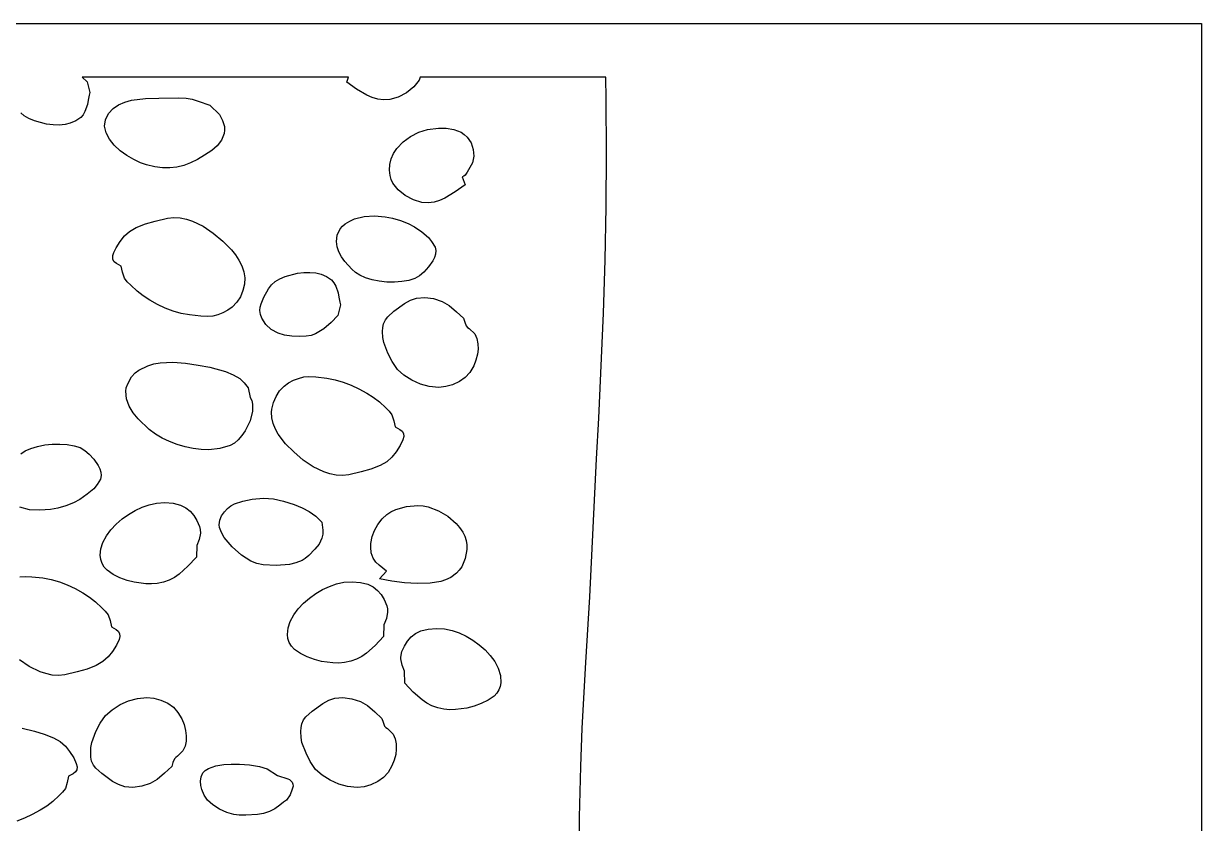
# Model space of a CAD drawing. Extents: x 2 to 598, y 382 to 3498.
# Drawn here: x 306.7 to 598, y 1000.1 to 1198 of the extents above; entities that cross this region are included whole.
import ezdxf

# ---------------------------------------------------------------- set-up
doc = ezdxf.new("R2010")
doc.units = 0

msp = doc.modelspace()

# ---------------------------------------------------------------- linework, layer by layer
at = {"layer": 'Calque 1'}
for p, q in [((1.99988, 1197.98), (598, 1197.98)), ((598, 1197.98), (598, 381.978)), ((387.0283, 1184.7), (321.167, 1184.7)), ((321.167, 1184.7), (322.399, 1183.5326)), ((322.399, 1183.5326), (323.0919, 1180.9095)), ((386.6175, 1183.5047), (387.0283, 1184.7)), ((389.066108, 1181.770612), (386.6175, 1183.5047)), ((404.5115, 1183.9383), (403.188459, 1182.296972)), ((404.775, 1184.7), (404.5115, 1183.9383)), ((450.6864, 1184.7035), (404.775, 1184.7)), ((450.7919, 1179.2428), (450.6864, 1184.7035)), ((322.9137, 1180.2589), (322.6563, 1179.0228)), ((323.0919, 1180.9095), (322.9137, 1180.2589)), ((391.577771, 1180.236925), (389.066108, 1181.770612)), ((392.897556, 1179.656126), (391.577771, 1180.236925)), ((399.355653, 1179.787078), (397.3062, 1179.1902)), ((401.393125, 1180.86795), (399.355653, 1179.787078)), ((403.188459, 1182.296972), (401.393125, 1180.86795)), ((322.4982, 1177.9392), (321.88715, 1176.23185)), ((322.6563, 1179.0228), (322.4982, 1177.9392)), ((327.697417, 1175.7247), (328.819519, 1176.975808)), ((328.819519, 1176.975808), (330.179625, 1177.909602)), ((330.179625, 1177.909602), (331.721111, 1178.574147)), ((331.721111, 1178.574147), (333.387355, 1179.017512)), ((333.387355, 1179.017512), (336.867615, 1179.432967)), ((336.867615, 1179.432967), (340.167417, 1179.5405)), ((340.167417, 1179.5405), (344.918017, 1179.5835)), ((344.918017, 1179.5835), (346.937017, 1179.5405)), ((346.937017, 1179.5405), (348.436589, 1179.258405)), ((348.436589, 1179.258405), (349.913192, 1178.818462)), ((349.913192, 1178.818462), (352.776417, 1177.7845)), ((352.776417, 1177.7845), (355.191317, 1175.443)), ((394.281474, 1179.2585), (392.897556, 1179.656126)), ((395.745648, 1179.088405), (394.281474, 1179.2585)), ((397.3062, 1179.1902), (395.745648, 1179.088405)), ((450.882842, 1165.952077), (450.7919, 1179.2428)), ((306.8805, 1175.1207), (305.989178, 1175.913216)), ((308.037665, 1174.456461), (306.8805, 1175.1207)), ((309.382759, 1173.884913), (308.037665, 1174.456461)), ((320.875, 1174.7306), (319.6354, 1173.885188)), ((321.427256, 1175.419847), (320.875, 1174.7306)), ((321.88715, 1176.23185), (321.427256, 1175.419847)), ((326.737217, 1172.5822), (326.926842, 1174.146737)), ((326.926842, 1174.146737), (327.697417, 1175.7247)), ((355.191317, 1175.443), (355.928005, 1174.026612)), ((355.928005, 1174.026612), (356.359217, 1172.5161)), ((312.412625, 1173.08555), (309.382759, 1173.884913)), ((313.985342, 1172.890567), (312.412625, 1173.08555)), ((315.521878, 1172.853938), (313.985342, 1172.890567)), ((316.966207, 1172.992077), (315.521878, 1172.853938)), ((318.2623, 1173.3214), (316.966207, 1172.992077)), ((319.6354, 1173.885188), (318.2623, 1173.3214)), ((327.091597, 1170.929372), (326.737217, 1172.5822)), ((326.737217, 1172.5822), (326.737217, 1172.5822)), ((356.418851, 1171.620526), (356.307955, 1170.760542)), ((356.359217, 1172.5161), (356.418851, 1171.620526)), ((402.38168, 1170.081325), (404.414778, 1171.144241)), ((404.414778, 1171.144241), (406.573717, 1171.7808)), ((406.573717, 1171.7808), (409.285217, 1172.0624)), ((409.285217, 1172.0624), (411.243181, 1172.094731)), ((411.243181, 1172.094731), (413.142055, 1171.804375)), ((413.142055, 1171.804375), (414.894059, 1171.090231)), ((414.894059, 1171.090231), (415.687555, 1170.542645)), ((327.925973, 1169.348998), (327.091597, 1170.929372)), ((329.135471, 1167.870603), (327.925973, 1169.348998)), ((355.660967, 1169.165137), (354.591055, 1167.765464)), ((356.307955, 1170.760542), (355.660967, 1169.165137)), ((399.032117, 1167.0545), (400.5592, 1168.686572)), ((400.5592, 1168.686572), (402.38168, 1170.081325)), ((415.687555, 1170.542645), (416.411417, 1169.8512)), ((416.411417, 1169.8512), (417.358592, 1168.453397)), ((417.358592, 1168.453397), (417.921992, 1166.853225)), ((330.615217, 1166.523712), (329.135471, 1167.870603)), ((332.260338, 1165.337851), (330.615217, 1166.523712)), ((333.965961, 1164.342545), (332.260338, 1165.337851)), ((351.470117, 1165.4049), (349.725767, 1164.357983)), ((353.271017, 1166.5971), (351.470117, 1165.4049)), ((354.591055, 1167.765464), (353.271017, 1166.5971)), ((397.62238, 1164.5241), (398.21645, 1165.833147)), ((398.21645, 1165.833147), (399.032117, 1167.0545)), ((417.921992, 1166.853225), (418.05178, 1165.169316)), ((450.795913, 1152.676362), (450.882842, 1165.952077)), ((335.627212, 1163.56732), (333.965961, 1164.342545)), ((337.139217, 1163.0417), (335.627212, 1163.56732)), ((339.162277, 1162.570875), (337.139217, 1163.0417)), ((341.06637, 1162.323173), (339.162277, 1162.570875)), ((342.877881, 1162.296495), (341.06637, 1162.323173)), ((344.623192, 1162.488737), (342.877881, 1162.296495)), ((346.328688, 1162.897801), (344.623192, 1162.488737)), ((348.020751, 1163.521583), (346.328688, 1162.897801)), ((349.725767, 1164.357983), (348.020751, 1163.521583)), ((397.172717, 1161.7204), (397.268328, 1163.146728)), ((397.268328, 1163.146728), (397.62238, 1164.5241)), ((417.090917, 1162.343525), (416.411417, 1161.244)), ((417.698117, 1163.5203), (417.090917, 1162.343525)), ((418.05178, 1165.169316), (417.698117, 1163.5203)), ((397.329817, 1160.3768), (397.172717, 1161.7204)), ((397.172717, 1161.7204), (397.172717, 1161.7204)), ((397.57943, 1159.404675), (397.329817, 1160.3768)), ((397.983017, 1158.4906), (397.57943, 1159.404675)), ((415.619515, 1160.226128), (415.184017, 1160.0735)), ((415.184017, 1160.0735), (415.877017, 1158.0571)), ((415.92128, 1160.482125), (415.619515, 1160.226128)), ((416.411417, 1161.244), (415.92128, 1160.482125)), ((399.30598, 1156.849316), (397.983017, 1158.4906)), ((401.101142, 1155.4203), (399.30598, 1156.849316)), ((415.877017, 1158.0571), (413.428301, 1156.322998)), ((403.138442, 1154.339434), (401.101142, 1155.4203)), ((405.187817, 1153.7426), (403.138442, 1154.339434)), ((406.748413, 1153.640777), (405.187817, 1153.7426)), ((408.212645, 1153.810858), (406.748413, 1153.640777)), ((409.596632, 1154.208482), (408.212645, 1153.810858)), ((410.916492, 1154.789288), (409.596632, 1154.208482)), ((413.428301, 1156.322998), (410.916492, 1154.789288)), ((450.541602, 1139.447992), (450.795913, 1152.676362)), ((334.561117, 1147.5285), (336.849242, 1148.426562)), ((336.849242, 1148.426562), (339.272517, 1149.1114)), ((339.272517, 1149.1114), (342.32413, 1149.852225)), ((342.32413, 1149.852225), (343.880053, 1150.017587)), ((343.880053, 1150.017587), (345.447817, 1149.9134)), ((345.447817, 1149.9134), (347.014434, 1149.567715)), ((347.014434, 1149.567715), (348.471506, 1149.099534)), ((348.471506, 1149.099534), (351.13168, 1147.826275)), ((351.13168, 1147.826275), (353.577672, 1146.154803)), ((385.021017, 1147.1676), (385.56003, 1147.838687)), ((385.56003, 1147.838687), (386.208617, 1148.4032)), ((386.208617, 1148.4032), (387.363543, 1149.105173)), ((387.363543, 1149.105173), (388.539753, 1149.635817)), ((388.539753, 1149.635817), (390.96043, 1150.251662)), ((390.96043, 1150.251662), (393.47945, 1150.387827)), ((393.47945, 1150.387827), (396.105617, 1150.1814)), ((396.105617, 1150.1814), (397.901153, 1149.843389)), ((397.901153, 1149.843389), (399.88823, 1149.273862)), ((399.88823, 1149.273862), (401.81, 1148.54018)), ((401.81, 1148.54018), (403.409617, 1147.7097)), ((330.590753, 1144.106025), (331.64713, 1145.43395)), ((331.64713, 1145.43395), (332.918475, 1146.56245)), ((332.918475, 1146.56245), (334.561117, 1147.5285)), ((353.577672, 1146.154803), (355.958817, 1144.1463)), ((384.090917, 1144.0706), (384.28848, 1145.642462)), ((384.28848, 1145.642462), (385.021017, 1147.1676)), ((403.409617, 1147.7097), (405.160442, 1146.426987)), ((405.160442, 1146.426987), (406.853817, 1145.0644)), ((406.853817, 1145.0644), (407.623267, 1144.053012)), ((329.005192, 1141.3334), (329.593017, 1142.5417)), ((329.593017, 1142.5417), (330.590753, 1144.106025)), ((355.958817, 1144.1463), (358.109367, 1141.979059)), ((358.109367, 1141.979059), (359.100907, 1140.747707)), ((384.270404, 1142.761706), (384.090917, 1144.0706)), ((384.090917, 1144.0706), (384.090917, 1144.0706)), ((384.707817, 1141.485025), (384.270404, 1142.761706)), ((407.623267, 1144.053012), (408.477017, 1142.6583)), ((408.477017, 1142.6583), (408.638375, 1141.803572)), ((328.801317, 1139.6153), (328.742317, 1139.9631)), ((328.742317, 1139.9631), (328.742417, 1139.9631)), ((328.742417, 1139.9631), (328.800033, 1140.635697)), ((328.800033, 1140.635697), (329.005192, 1141.3334)), ((329.142222, 1139.045375), (328.801317, 1139.6153)), ((329.68468, 1138.61525), (329.142222, 1139.045375)), ((359.100907, 1140.747707), (359.973342, 1139.432225)), ((359.973342, 1139.432225), (360.679212, 1138.043384)), ((385.351479, 1140.269956), (384.707817, 1141.485025)), ((386.149717, 1139.1459), (385.351479, 1140.269956)), ((387.846592, 1137.250362), (386.149717, 1139.1459)), ((407.907167, 1139.280437), (406.82743, 1137.769233)), ((408.311403, 1140.100973), (407.907167, 1139.280437)), ((408.569155, 1140.946573), (408.311403, 1140.100973)), ((408.638375, 1141.803572), (408.569155, 1140.946573)), ((450.1304, 1126.2993), (450.541602, 1139.447992)), ((330.839917, 1137.9674), (329.68468, 1138.61525)), ((331.173492, 1136.44475), (330.839917, 1137.9674)), ((331.651817, 1134.9758), (331.173492, 1136.44475)), ((360.679212, 1138.043384), (361.171055, 1136.591953)), ((361.171055, 1136.591953), (361.40141, 1135.088702)), ((371.396633, 1135.399784), (374.426492, 1136.199125)), ((374.426492, 1136.199125), (375.999208, 1136.394042)), ((375.999208, 1136.394042), (377.535739, 1136.430603)), ((377.535739, 1136.430603), (378.980053, 1136.292419)), ((378.980053, 1136.292419), (380.276117, 1135.9631)), ((388.801398, 1136.428392), (387.846592, 1137.250362)), ((389.870917, 1135.7203), (388.801398, 1136.428392)), ((405.666317, 1136.5223), (404.647005, 1135.582337)), ((406.82743, 1137.769233), (405.666317, 1136.5223)), ((332.350742, 1134.06885), (331.651817, 1134.9758)), ((333.195317, 1133.2627), (332.350742, 1134.06885)), ((334.755636, 1131.781503), (333.195317, 1133.2627)), ((361.322817, 1133.5444), (360.945392, 1131.922747)), ((361.40141, 1135.088702), (361.322817, 1133.5444)), ((367.266392, 1132.385462), (368.00308, 1133.371148)), ((368.00308, 1133.371148), (368.894417, 1134.1637)), ((368.894417, 1134.1637), (370.051553, 1134.82814)), ((370.051553, 1134.82814), (371.396633, 1135.399784)), ((380.276117, 1135.9631), (381.649217, 1135.399312)), ((381.649217, 1135.399312), (382.888817, 1134.5539)), ((382.888817, 1134.5539), (383.441087, 1133.864533)), ((383.441087, 1133.864533), (383.901005, 1133.052362)), ((391.274824, 1135.076393), (389.870917, 1135.7203)), ((392.903062, 1134.581358), (391.274824, 1135.076393)), ((394.685381, 1134.237647), (392.903062, 1134.581358)), ((396.55153, 1134.047712), (394.685381, 1134.237647)), ((398.431258, 1134.014008), (396.55153, 1134.047712)), ((400.254315, 1134.138986), (398.431258, 1134.014008)), ((401.950452, 1134.425099), (400.254315, 1134.138986)), ((403.449417, 1134.8748), (401.950452, 1134.425099)), ((404.647005, 1135.582337), (403.449417, 1134.8748)), ((336.260342, 1130.606175), (334.755636, 1131.781503)), ((337.890336, 1129.572109), (336.260342, 1130.606175)), ((360.328192, 1130.413125), (359.446205, 1129.043641)), ((360.945392, 1131.922747), (360.328192, 1130.413125)), ((365.470692, 1128.670212), (366.143117, 1130.2611)), ((366.143117, 1130.2611), (367.266392, 1132.385462)), ((383.901005, 1133.052362), (384.512017, 1131.3448)), ((384.512017, 1131.3448), (384.670117, 1130.2611)), ((384.670117, 1130.2611), (384.927517, 1129.025)), ((339.826517, 1128.5147), (337.890336, 1129.572109)), ((341.728798, 1127.611233), (339.826517, 1128.5147)), ((343.680542, 1126.869887), (341.728798, 1127.611233)), ((358.274417, 1127.8424), (357.199126, 1127.067934)), ((359.446205, 1129.043641), (358.274417, 1127.8424)), ((365.173117, 1126.9657), (365.241458, 1127.815898)), ((365.241458, 1127.815898), (365.470692, 1128.670212)), ((385.105817, 1128.375), (384.412817, 1125.7513)), ((384.927517, 1129.025), (385.105817, 1128.375)), ((398.269317, 1126.8333), (400.90808, 1128.767537)), ((400.90808, 1128.767537), (402.367903, 1129.539558)), ((402.367903, 1129.539558), (403.910817, 1130.0636)), ((403.910817, 1130.0636), (405.901408, 1130.231058)), ((405.901408, 1130.231058), (408.096467, 1129.940237)), ((408.096467, 1129.940237), (410.207751, 1129.261123)), ((410.207751, 1129.261123), (411.947017, 1128.2637)), ((411.947017, 1128.2637), (413.75538, 1126.7015)), ((345.689623, 1126.295173), (343.680542, 1126.869887)), ((347.763917, 1125.8916), (345.689623, 1126.295173)), ((350.510967, 1125.588312), (347.763917, 1125.8916)), ((352.169333, 1125.515105), (350.510967, 1125.588312)), ((353.484517, 1125.6094), (352.169333, 1125.515105)), ((354.76737, 1125.948266), (353.484517, 1125.6094)), ((356.017842, 1126.4355), (354.76737, 1125.948266)), ((357.199126, 1127.067934), (356.017842, 1126.4355)), ((365.30086, 1126.011293), (365.173107, 1126.9657)), ((365.173107, 1126.9657), (365.173117, 1126.9657)), ((365.590239, 1125.12305), (365.30086, 1126.011293)), ((366.575728, 1123.558575), (365.590239, 1125.12305)), ((384.412817, 1125.7513), (382.767778, 1124.068161)), ((395.716017, 1123.711), (396.175973, 1124.700637)), ((396.175973, 1124.700637), (396.749442, 1125.4718)), ((396.749442, 1125.4718), (398.269317, 1126.8333)), ((413.75538, 1126.7015), (415.510117, 1125.0769)), ((415.510117, 1125.0769), (415.807905, 1124.106037)), ((448.9615, 1100.3934), (450.1304, 1126.2993)), ((367.973284, 1122.299312), (366.575728, 1123.558575)), ((369.626617, 1121.3723), (367.973284, 1122.299312)), ((380.958555, 1122.478537), (378.926712, 1121.246195)), ((382.767778, 1124.068161), (380.958555, 1122.478537)), ((395.478317, 1121.8466), (395.521905, 1122.792075)), ((395.533106, 1120.34563), (395.478317, 1121.8466)), ((395.478317, 1121.8466), (395.478317, 1121.8466)), ((395.521905, 1122.792075), (395.716017, 1123.711)), ((415.807905, 1124.106037), (416.183017, 1123.169)), ((416.183017, 1123.169), (416.517792, 1122.830062)), ((416.517792, 1122.830062), (416.915717, 1122.5401)), ((416.915717, 1122.5401), (418.281017, 1121.1959)), ((371.229328, 1120.891512), (369.626617, 1121.3723)), ((373.085305, 1120.63655), (371.229328, 1120.891512)), ((374.958737, 1120.565112), (373.085305, 1120.63655)), ((376.613817, 1120.6349), (374.958737, 1120.565112)), ((377.809048, 1120.846431), (376.613817, 1120.6349)), ((378.926712, 1121.246195), (377.809048, 1120.846431)), ((395.75808, 1119.124738), (395.533106, 1120.34563)), ((396.785217, 1116.4262), (395.75808, 1119.124738)), ((418.281017, 1121.1959), (418.829894, 1120.036511)), ((418.829894, 1120.036511), (419.071805, 1118.757938)), ((419.071805, 1118.757938), (419.086672, 1117.440945)), ((397.828967, 1114.369913), (396.785217, 1116.4262)), ((418.954417, 1116.1663), (418.56878, 1114.706187)), ((419.086672, 1117.440945), (418.954417, 1116.1663)), ((335.184305, 1112.254), (337.417817, 1113.3215)), ((337.417817, 1113.3215), (338.920078, 1113.794864)), ((338.920078, 1113.794864), (340.457651, 1114.085108)), ((340.457651, 1114.085108), (343.597592, 1114.224387)), ((343.597592, 1114.224387), (346.755345, 1113.955648)), ((346.755345, 1113.955648), (349.848617, 1113.4952)), ((349.848617, 1113.4952), (352.758017, 1112.9748)), ((352.758017, 1112.9748), (356.607992, 1111.903475)), ((399.140617, 1112.4373), (397.828967, 1114.369913)), ((418.024217, 1113.3045), (417.059617, 1111.678997)), ((418.56878, 1114.706187), (418.024217, 1113.3045)), ((332.447605, 1108.877775), (333.360217, 1110.5682)), ((333.360217, 1110.5682), (334.265131, 1111.540428)), ((334.265131, 1111.540428), (335.184305, 1112.254)), ((356.607992, 1111.903475), (358.574717, 1111.115062)), ((358.574717, 1111.115062), (360.161117, 1110.178)), ((360.161117, 1110.178), (361.263042, 1109.0853)), ((373.441092, 1109.72725), (374.691564, 1110.21445)), ((374.691564, 1110.21445), (375.974417, 1110.5533)), ((375.974417, 1110.5533), (377.289658, 1110.647773)), ((377.289658, 1110.647773), (378.948042, 1110.574762)), ((378.948042, 1110.574762), (381.695017, 1110.2717)), ((381.695017, 1110.2717), (383.769369, 1109.868048)), ((383.769369, 1109.868048), (385.77848, 1109.293162)), ((400.783417, 1111.0064), (399.140617, 1112.4373)), ((402.752944, 1109.758119), (400.783417, 1111.0064)), ((415.926417, 1110.411), (414.535592, 1109.419003)), ((417.059617, 1111.678997), (415.926417, 1110.411)), ((331.954617, 1107.0129), (332.095562, 1107.859369)), ((332.19295, 1105.128673), (331.954617, 1107.0129)), ((331.954617, 1107.0129), (331.954617, 1107.0129)), ((332.095562, 1107.859369), (332.447605, 1108.877775)), ((361.263042, 1109.0853), (362.279317, 1107.9017)), ((362.279317, 1107.9017), (362.714517, 1105.4951)), ((369.130817, 1105.749638), (370.012786, 1107.119117)), ((370.012786, 1107.119117), (371.184517, 1108.3204)), ((371.184517, 1108.3204), (372.259808, 1109.09485)), ((372.259808, 1109.09485), (373.441092, 1109.72725)), ((385.77848, 1109.293162), (387.730234, 1108.551645)), ((387.730234, 1108.551645), (389.632517, 1107.6481)), ((389.632517, 1107.6481), (391.568683, 1106.590675)), ((404.837905, 1108.817), (402.752944, 1109.758119)), ((407.043297, 1108.217131), (404.837905, 1108.817)), ((409.374117, 1107.9926), (407.043297, 1108.217131)), ((411.112705, 1108.1656), (409.374117, 1107.9926)), ((412.798117, 1108.6215), (411.112705, 1108.1656)), ((414.535592, 1109.419003), (412.798117, 1108.6215)), ((332.844205, 1103.328887), (332.19295, 1105.128673)), ((362.714517, 1105.4951), (363.151272, 1104.712687)), ((363.151272, 1104.712687), (363.359155, 1103.852875)), ((368.136117, 1102.6184), (368.513598, 1104.240039)), ((368.513598, 1104.240039), (369.130817, 1105.749638)), ((391.568683, 1106.590675), (393.198642, 1105.556575)), ((393.198642, 1105.556575), (394.703314, 1104.381212)), ((394.703314, 1104.381212), (396.263617, 1102.9)), ((333.812765, 1101.663708), (332.844205, 1103.328887)), ((335.003017, 1100.1833), (333.812765, 1101.663708)), ((363.328417, 1102.0695), (362.714034, 1099.716328)), ((363.359155, 1103.852875), (363.328417, 1102.0695)), ((368.122894, 1100.410638), (368.055017, 1101.8417)), ((368.055017, 1101.8417), (368.055117, 1101.8417)), ((368.055117, 1101.8417), (368.136117, 1102.6184)), ((396.263617, 1102.9), (397.10828, 1102.094187)), ((397.10828, 1102.094187), (397.807217, 1101.1875)), ((397.807217, 1101.1875), (398.285492, 1099.7183)), ((337.794017, 1097.5385), (335.003017, 1100.1833)), ((362.714034, 1099.716328), (361.48678, 1097.22525)), ((368.444073, 1099.019794), (368.122894, 1100.410638)), ((368.979444, 1097.678047), (368.444073, 1099.019794)), ((398.285492, 1099.7183), (398.619017, 1098.1954)), ((448.4029, 1090.2943), (448.9615, 1100.3934)), ((339.310466, 1096.436432), (337.794017, 1097.5385)), ((340.998212, 1095.444975), (339.310466, 1096.436432)), ((342.817239, 1094.577212), (340.998212, 1095.444975)), ((360.692682, 1096.069131), (359.804594, 1095.047897)), ((361.48678, 1097.22525), (360.692682, 1096.069131)), ((369.689892, 1096.394275), (368.979444, 1097.678047)), ((371.479573, 1094.036169), (369.689892, 1096.394275)), ((398.619017, 1098.1954), (399.774308, 1097.547462)), ((399.774308, 1097.547462), (400.316773, 1097.117327)), ((400.316773, 1097.117327), (400.657717, 1096.5474)), ((400.705605, 1095.822203), (400.523618, 1095.027425)), ((400.657717, 1096.5474), (400.705605, 1095.822203)), ((307.115717, 1092.2512), (308.519646, 1092.895074)), ((308.519646, 1092.895074), (310.14794, 1093.390086)), ((310.14794, 1093.390086), (311.930339, 1093.733783)), ((311.930339, 1093.733783), (313.79658, 1093.923712)), ((313.79658, 1093.923712), (315.6764, 1093.957422)), ((315.6764, 1093.957422), (317.499537, 1093.832458)), ((317.499537, 1093.832458), (319.19573, 1093.546368)), ((319.19573, 1093.546368), (320.694717, 1093.0967)), ((320.694717, 1093.0967), (321.892342, 1092.389162)), ((321.892342, 1092.389162), (322.911617, 1091.4492)), ((344.72753, 1093.846225), (342.817239, 1094.577212)), ((346.689069, 1093.265098), (344.72753, 1093.846225)), ((348.66184, 1092.846912), (346.689069, 1093.265098)), ((350.605829, 1092.604752), (348.66184, 1092.846912)), ((352.481017, 1092.5517), (350.605829, 1092.604752)), ((355.210855, 1092.864075), (352.481017, 1092.5517)), ((357.825417, 1093.6359), (355.210855, 1092.864075)), ((358.842258, 1094.218002), (357.825417, 1093.6359)), ((359.804594, 1095.047897), (358.842258, 1094.218002)), ((373.500217, 1092.0165), (371.479573, 1094.036169)), ((399.866027, 1093.621), (398.86827, 1092.056675)), ((400.523618, 1095.027425), (399.866027, 1093.621)), ((306.046197, 1091.543108), (307.115717, 1092.2512)), ((322.911617, 1091.4492), (324.072744, 1090.202266)), ((324.072744, 1090.202266), (325.152504, 1088.69105)), ((375.881361, 1090.007997), (373.500217, 1092.0165)), ((378.327342, 1088.336525), (375.881361, 1090.007997)), ((396.540475, 1089.60025), (394.897817, 1088.6342)), ((397.811856, 1090.72875), (396.540475, 1089.60025)), ((398.86827, 1092.056675), (397.811856, 1090.72875)), ((446.7508, 1056.1909), (448.4029, 1090.2943)), ((325.152504, 1088.69105), (325.556747, 1087.870503)), ((325.556747, 1087.870503), (325.814497, 1087.024884)), ((325.814497, 1087.024884), (325.883704, 1086.167861)), ((380.987486, 1087.063266), (378.327342, 1088.336525)), ((382.444533, 1086.595085), (380.987486, 1087.063266)), ((384.011117, 1086.2494), (382.444533, 1086.595085)), ((390.186517, 1087.0514), (387.1349, 1086.3105)), ((392.609746, 1087.736225), (390.186517, 1087.0514)), ((394.897817, 1088.6342), (392.609746, 1087.736225)), ((324.868642, 1083.918475), (324.099117, 1082.9071)), ((325.722317, 1085.3131), (324.868642, 1083.918475)), ((325.883704, 1086.167861), (325.722317, 1085.3131)), ((385.578945, 1086.145156), (384.011117, 1086.2494)), ((387.1349, 1086.3105), (385.578945, 1086.145156)), ((322.405742, 1081.544475), (320.654917, 1080.2618)), ((324.099117, 1082.9071), (322.405742, 1081.544475)), ((308.205705, 1077.720087), (305.785012, 1078.335761)), ((315.146495, 1078.128533), (313.351017, 1077.7906)), ((317.133542, 1078.697887), (315.146495, 1078.128533)), ((319.055301, 1079.431398), (317.133542, 1078.697887)), ((320.654917, 1080.2618), (319.055301, 1079.431398)), ((334.312444, 1077.52053), (336.030788, 1078.326337)), ((336.030788, 1078.326337), (337.769617, 1078.9551)), ((337.769617, 1078.9551), (339.612719, 1079.345142)), ((339.612719, 1079.345142), (341.652705, 1079.468737)), ((341.652705, 1079.468737), (343.685922, 1079.308364)), ((343.685922, 1079.308364), (345.508717, 1078.8465)), ((345.508717, 1078.8465), (346.838533, 1078.192487)), ((346.838533, 1078.192487), (347.919442, 1077.33815)), ((356.385228, 1077.197828), (357.150303, 1078.021052)), ((357.150303, 1078.021052), (357.986082, 1078.672172)), ((357.986082, 1078.672172), (358.893305, 1079.178887)), ((358.893305, 1079.178887), (360.925037, 1079.869905)), ((360.925037, 1079.869905), (363.251417, 1080.3157)), ((363.251417, 1080.3157), (366.020501, 1080.565625)), ((366.020501, 1080.565625), (368.541917, 1080.39525)), ((368.541917, 1080.39525), (371.021033, 1079.84905)), ((371.021033, 1079.84905), (373.663217, 1078.9715)), ((373.663217, 1078.9715), (375.58368, 1078.192131)), ((375.58368, 1078.192131), (377.365017, 1077.266025)), ((398.768498, 1077.763622), (401.433692, 1078.51545)), ((401.433692, 1078.51545), (404.194323, 1078.747228)), ((404.194323, 1078.747228), (405.513842, 1078.65205)), ((405.513842, 1078.65205), (406.741317, 1078.4076)), ((406.741317, 1078.4076), (409.298995, 1077.469873)), ((310.724778, 1077.584095), (308.205705, 1077.720087)), ((313.351017, 1077.7906), (310.724778, 1077.584095)), ((329.618868, 1074.159478), (331.07263, 1075.425237)), ((331.07263, 1075.425237), (332.648439, 1076.549542)), ((332.648439, 1076.549542), (334.312444, 1077.52053)), ((347.919442, 1077.33815), (348.804489, 1076.289487)), ((348.804489, 1076.289487), (349.546717, 1075.0525)), ((349.546717, 1075.0525), (350.223055, 1073.553525)), ((355.082917, 1074.0116), (355.277767, 1075.176562)), ((355.277767, 1075.176562), (355.690117, 1076.1748)), ((355.690117, 1076.1748), (356.385228, 1077.197828)), ((377.365017, 1077.266025), (379.00258, 1076.114056)), ((379.00258, 1076.114056), (380.491717, 1074.6571)), ((394.33083, 1074.077137), (395.385662, 1075.481461)), ((395.385662, 1075.481461), (396.507817, 1076.5431)), ((396.507817, 1076.5431), (397.568276, 1077.208738)), ((397.568276, 1077.208738), (398.768498, 1077.763622)), ((409.298995, 1077.469873), (411.641442, 1076.112737)), ((411.641442, 1076.112737), (413.676576, 1074.347433)), ((327.212907, 1071.251046), (328.321009, 1072.764127)), ((328.321009, 1072.764127), (329.618868, 1074.159478)), ((350.223055, 1073.553525), (350.402603, 1072.788353)), ((350.402603, 1072.788353), (350.437617, 1071.9302)), ((355.155817, 1073.313), (355.082817, 1074.0116)), ((355.082817, 1074.0116), (355.082917, 1074.0116)), ((355.628522, 1072.086365), (355.155817, 1073.313)), ((356.336492, 1070.861716), (355.628522, 1072.086365)), ((380.491717, 1074.6571), (380.683192, 1072.6544)), ((380.683192, 1072.6544), (380.672983, 1071.659678)), ((392.905417, 1071.0798), (393.46389, 1072.53997)), ((393.46389, 1072.53997), (394.33083, 1074.077137)), ((413.676576, 1074.347433), (414.550126, 1073.31523)), ((414.550126, 1073.31523), (415.312317, 1072.1852)), ((415.312317, 1072.1852), (415.802379, 1071.180898)), ((325.811267, 1068.0717), (326.328417, 1069.6321)), ((326.328417, 1069.6321), (327.212907, 1071.251046)), ((350.129355, 1070.346675), (349.527017, 1068.8518)), ((350.437617, 1071.9302), (350.129355, 1070.346675)), ((358.268967, 1068.5222), (356.336492, 1070.861716)), ((379.775117, 1069.199837), (378.730017, 1067.936)), ((380.491717, 1070.6676), (379.775117, 1069.199837)), ((380.672983, 1071.659678), (380.491717, 1070.6676)), ((392.551817, 1068.4226), (392.608817, 1069.3451)), ((392.608817, 1069.3451), (392.905417, 1071.0798)), ((415.802379, 1071.180898), (416.127308, 1070.112761)), ((416.127308, 1070.112761), (416.295416, 1069.002865)), ((325.782951, 1065.413194), (325.658917, 1066.4432)), ((325.658917, 1066.4432), (325.659217, 1066.4432)), ((325.659217, 1066.4432), (325.811267, 1068.0717)), ((349.527017, 1068.8518), (349.428017, 1065.9466)), ((360.574717, 1066.502109), (358.268967, 1068.5222)), ((362.875217, 1065.0091), (360.574717, 1066.502109)), ((377.234305, 1066.4331), (376.355297, 1065.667381)), ((378.730017, 1067.936), (377.234305, 1066.4331)), ((392.674542, 1067.02105), (392.551417, 1068.4226)), ((392.551417, 1068.4226), (392.551817, 1068.4226)), ((393.123017, 1065.7029), (392.674542, 1067.02105)), ((416.315017, 1067.873287), (415.941951, 1065.643395)), ((416.295416, 1069.002865), (416.315017, 1067.873287)), ((326.099792, 1064.4322), (325.782951, 1065.413194)), ((326.62577, 1063.530406), (326.099792, 1064.4322)), ((327.377217, 1062.738), (326.62577, 1063.530406)), ((347.358915, 1063.725462), (345.194705, 1061.7852)), ((349.428017, 1065.9466), (347.358915, 1063.725462)), ((364.374897, 1064.40368), (362.875217, 1065.0091)), ((365.958005, 1064.075112), (364.374897, 1064.40368)), ((369.189517, 1063.9254), (365.958005, 1064.075112)), ((372.449542, 1064.18), (369.189517, 1063.9254)), ((374.048223, 1064.548087), (372.449542, 1064.18)), ((375.563317, 1065.1393), (374.048223, 1064.548087)), ((376.355297, 1065.667381), (375.563317, 1065.1393)), ((393.791803, 1064.762767), (393.123017, 1065.7029)), ((394.649355, 1063.972287), (393.791803, 1064.762767)), ((396.488217, 1062.5377), (394.649355, 1063.972287)), ((415.074617, 1063.5997), (414.468392, 1062.786975)), ((415.941951, 1065.643395), (415.074617, 1063.5997)), ((305.767817, 1061.1259), (307.083058, 1061.220331)), ((307.083058, 1061.220331), (308.741442, 1061.147325)), ((308.741442, 1061.147325), (311.488417, 1060.8443)), ((311.488417, 1060.8443), (313.56274, 1060.440647)), ((313.56274, 1060.440647), (315.57188, 1059.86575)), ((328.859219, 1061.705187), (327.377217, 1062.738)), ((330.546055, 1060.859575), (328.859219, 1061.705187)), ((332.326022, 1060.210575), (330.546055, 1060.859575)), ((344.013438, 1060.976412), (342.7322, 1060.305062)), ((345.194705, 1061.7852), (344.013438, 1060.976412)), ((394.686717, 1060.6515), (396.488217, 1062.5377)), ((397.787628, 1060.078178), (394.686717, 1060.6515)), ((411.043756, 1060.360708), (409.85558, 1059.962962)), ((412.343017, 1060.9766), (411.043756, 1060.360708)), ((413.748617, 1062.0608), (412.343017, 1060.9766)), ((414.468392, 1062.786975), (413.748617, 1062.0608)), ((315.57188, 1059.86575), (317.523662, 1059.124203)), ((317.523662, 1059.124203), (319.425917, 1058.2206)), ((319.425917, 1058.2206), (321.362083, 1057.163325)), ((334.087417, 1059.7676), (332.326022, 1060.210575)), ((336.914167, 1059.380937), (334.087417, 1059.7676)), ((338.346414, 1059.349198), (336.914167, 1059.380937)), ((339.768217, 1059.4643), (338.346414, 1059.349198)), ((341.325592, 1059.793556), (339.768217, 1059.4643)), ((342.7322, 1060.305062), (341.325592, 1059.793556)), ((378.956745, 1056.980701), (380.620745, 1057.951608)), ((380.620745, 1057.951608), (382.339088, 1058.757358)), ((382.339088, 1058.757358), (384.077917, 1059.3861)), ((384.077917, 1059.3861), (385.921075, 1059.776236)), ((385.921075, 1059.776236), (387.96108, 1059.900037)), ((387.96108, 1059.900037), (389.994278, 1059.73987)), ((389.994278, 1059.73987), (391.817017, 1059.2781)), ((391.817017, 1059.2781), (393.146833, 1058.624044)), ((393.146833, 1058.624044), (394.227742, 1057.7697)), ((394.227742, 1057.7697), (395.112789, 1056.721031)), ((400.914555, 1059.66365), (397.787628, 1060.078178)), ((404.060062, 1059.472022), (400.914555, 1059.66365)), ((407.216717, 1059.5674), (404.060062, 1059.472022)), ((409.85558, 1059.962962), (407.216717, 1059.5674)), ((321.362083, 1057.163325), (322.992042, 1056.12945)), ((322.992042, 1056.12945), (324.496714, 1054.954275)), ((324.496714, 1054.954275), (326.057017, 1053.4731)), ((374.629351, 1053.195548), (375.927192, 1054.59082)), ((375.927192, 1054.59082), (377.380942, 1055.856487)), ((377.380942, 1055.856487), (378.956745, 1056.980701)), ((395.112789, 1056.721031), (395.855017, 1055.484)), ((395.855017, 1055.484), (396.531355, 1053.985062)), ((445.785425, 1039.958413), (446.7508, 1056.1909)), ((326.057017, 1053.4731), (326.90168, 1052.666987)), ((326.90168, 1052.666987), (327.600617, 1051.76)), ((327.600617, 1051.76), (328.078905, 1050.29085)), ((372.636817, 1050.0636), (373.521274, 1051.682525)), ((373.521274, 1051.682525), (374.629351, 1053.195548)), ((396.745917, 1052.3617), (396.437667, 1050.778175)), ((396.531355, 1053.985062), (396.710903, 1053.219867)), ((396.710903, 1053.219867), (396.745917, 1052.3617)), ((328.078905, 1050.29085), (328.412517, 1048.768)), ((328.412517, 1048.768), (329.567755, 1048.12035)), ((372.119592, 1048.5032), (372.636817, 1050.0636)), ((395.835417, 1049.2833), (395.736417, 1046.3781)), ((396.437667, 1050.778175), (395.835417, 1049.2833)), ((329.567755, 1048.12035), (330.110212, 1047.690391)), ((330.110212, 1047.690391), (330.451117, 1047.1205)), ((330.499005, 1046.395267), (330.317017, 1045.600312)), ((330.451117, 1047.1205), (330.499005, 1046.395267)), ((372.091294, 1045.844666), (371.967317, 1046.8747)), ((371.967317, 1046.8747), (371.967617, 1046.8747)), ((371.967617, 1046.8747), (372.119592, 1048.5032)), ((372.408105, 1044.8637), (372.091294, 1045.844666)), ((395.736417, 1046.3781), (393.667258, 1044.156977)), ((401.636689, 1045.193287), (402.521717, 1046.24195)), ((402.521717, 1046.24195), (403.602645, 1047.096288)), ((403.602645, 1047.096288), (404.932517, 1047.7503)), ((404.932517, 1047.7503), (406.755255, 1048.212206)), ((406.755255, 1048.212206), (408.788442, 1048.372575)), ((408.788442, 1048.372575), (410.828417, 1048.248956)), ((410.828417, 1048.248956), (412.671517, 1047.8589)), ((412.671517, 1047.8589), (414.410351, 1047.230137)), ((414.410351, 1047.230137), (416.128705, 1046.42433)), ((416.128705, 1046.42433), (417.792721, 1045.453342)), ((329.659417, 1044.1936), (328.661665, 1042.629353)), ((330.317017, 1045.600312), (329.659417, 1044.1936)), ((372.934072, 1043.961934), (372.408105, 1044.8637)), ((373.685517, 1043.1695), (372.934072, 1043.961934)), ((375.167519, 1042.136687), (373.685517, 1043.1695)), ((393.667258, 1044.156977), (391.503017, 1042.216737)), ((400.282017, 1042.641487), (400.894517, 1043.9563)), ((400.894517, 1043.9563), (401.636689, 1045.193287)), ((417.792721, 1045.453342), (419.368542, 1044.329037)), ((419.368542, 1044.329037), (420.82231, 1043.063278)), ((420.82231, 1043.063278), (422.120167, 1041.667927)), ((308.120704, 1038.909325), (305.674719, 1040.580591)), ((326.333875, 1040.173272), (324.691217, 1039.2073)), ((327.605255, 1041.3016), (326.333875, 1040.173272)), ((328.661665, 1042.629353), (327.605255, 1041.3016)), ((376.854355, 1041.291075), (375.167519, 1042.136687)), ((378.634322, 1040.642075), (376.854355, 1041.291075)), ((380.395717, 1040.1991), (378.634322, 1040.642075)), ((383.222542, 1039.812437), (380.395717, 1040.1991)), ((387.633892, 1040.225085), (386.076517, 1039.8958)), ((389.040501, 1040.736605), (387.633892, 1040.225085)), ((390.321743, 1041.407956), (389.040501, 1040.736605)), ((391.503017, 1042.216737), (390.321743, 1041.407956)), ((400.001017, 1041.2789), (400.282017, 1042.641487)), ((400.003817, 1041.2789), (400.001017, 1041.2789)), ((400.003817, 1040.834), (400.003817, 1041.2789)), ((400.31218, 1039.250475), (400.003817, 1040.834)), ((422.120167, 1041.667927), (423.228255, 1040.154846)), ((423.228255, 1040.154846), (424.112717, 1038.5359)), ((444.8625, 1023.6735), (445.785425, 1039.958413)), ((310.780872, 1037.636272), (308.120704, 1038.909325)), ((312.237929, 1037.168159), (310.780872, 1037.636272)), ((313.804517, 1036.8225), (312.237929, 1037.168159)), ((319.979917, 1037.6245), (316.928292, 1036.8836)), ((322.403179, 1038.309325), (319.979917, 1037.6245)), ((324.691217, 1039.2073), (322.403179, 1038.309325)), ((384.65477, 1039.780698), (383.222542, 1039.812437)), ((386.076517, 1039.8958), (384.65477, 1039.780698)), ((400.914317, 1037.7556), (400.31218, 1039.250475)), ((401.013317, 1034.8504), (400.914317, 1037.7556)), ((424.112717, 1038.5359), (424.675448, 1036.744406)), ((315.372339, 1036.718256), (313.804517, 1036.8225)), ((316.928292, 1036.8836), (315.372339, 1036.718256)), ((403.082384, 1032.629262), (401.013317, 1034.8504)), ((424.749442, 1034.88515), (424.574451, 1033.983115)), ((424.675448, 1036.744406), (424.749442, 1034.88515)), ((334.863153, 1031.048253), (337.193917, 1031.2727)), ((337.193917, 1031.2727), (338.932842, 1031.099737)), ((383.702317, 1031.1005), (385.692986, 1031.268036)), ((385.692986, 1031.268036), (387.888217, 1030.977387)), ((405.24643, 1030.689), (403.082384, 1032.629262)), ((423.063717, 1031.6418), (421.581673, 1030.608987)), ((423.743073, 1032.340238), (423.063717, 1031.6418)), ((424.242823, 1033.127744), (423.743073, 1032.340238)), ((424.574451, 1033.983115), (424.242823, 1033.127744)), ((328.603217, 1028.2589), (330.5728, 1029.507209)), ((330.5728, 1029.507209), (332.65778, 1030.448375)), ((332.65778, 1030.448375), (334.863153, 1031.048253)), ((338.932842, 1031.099737), (340.618517, 1030.6438)), ((340.618517, 1030.6438), (342.355872, 1029.846298)), ((342.355872, 1029.846298), (343.74653, 1028.854312)), ((343.74653, 1028.854312), (344.879581, 1027.586345)), ((378.061317, 1027.8702), (380.699792, 1029.8044)), ((380.699792, 1029.8044), (382.159439, 1030.576416)), ((382.159439, 1030.576416), (383.702317, 1031.1005)), ((387.888217, 1030.977387), (389.999673, 1030.298445)), ((389.999673, 1030.298445), (391.739017, 1029.3011)), ((391.739017, 1029.3011), (393.547055, 1027.738812)), ((406.427605, 1029.880212), (405.24643, 1030.689)), ((407.708769, 1029.208862), (406.427605, 1029.880212)), ((409.115334, 1028.697356), (407.708769, 1029.208862)), ((410.672717, 1028.3681), (409.115334, 1028.697356)), ((412.094464, 1028.252998), (410.672717, 1028.3681)), ((416.353517, 1028.6714), (413.526692, 1028.284737)), ((418.114898, 1029.114375), (416.353517, 1028.6714)), ((419.894842, 1029.763375), (418.114898, 1029.114375)), ((421.581673, 1030.608987), (419.894842, 1029.763375)), ((325.648817, 1024.895387), (326.960517, 1026.828)), ((326.960517, 1026.828), (328.603217, 1028.2589)), ((344.879581, 1027.586345), (345.844117, 1025.9609)), ((345.844117, 1025.9609), (346.388667, 1024.559137)), ((375.507917, 1024.7484), (375.967889, 1025.737945)), ((375.967889, 1025.737945), (376.541392, 1026.508912)), ((376.541392, 1026.508912), (378.061317, 1027.8702)), ((393.547055, 1027.738812), (395.301617, 1026.1142)), ((395.301617, 1026.1142), (395.599605, 1025.143337)), ((413.526692, 1028.284737), (412.094464, 1028.252998)), ((306.362092, 1023.656012), (309.413917, 1022.9149)), ((309.413917, 1022.9149), (311.83698, 1022.230325)), ((323.578217, 1020.14065), (324.605017, 1022.8391)), ((324.605017, 1022.8391), (325.648817, 1024.895387)), ((346.388667, 1024.559137), (346.774217, 1023.0991)), ((346.774217, 1023.0991), (346.906551, 1021.824397)), ((375.270217, 1022.8839), (375.313805, 1023.829387)), ((375.32497, 1021.382931), (375.270217, 1022.8839)), ((375.270217, 1022.8839), (375.270217, 1022.8839)), ((375.313805, 1023.829387), (375.507917, 1024.7484)), ((395.599605, 1025.143337), (395.974917, 1024.2063)), ((395.974917, 1024.2063), (396.30948, 1023.867437)), ((396.30948, 1023.867437), (396.707117, 1023.5774)), ((396.707117, 1023.5774), (398.073017, 1022.2333)), ((444.5065, 1014.1625), (444.8625, 1023.6735)), ((311.83698, 1022.230325), (314.124817, 1021.3326)), ((314.124817, 1021.3326), (315.767459, 1020.366536)), ((315.767459, 1020.366536), (317.038804, 1019.238012)), ((323.353426, 1018.919769), (323.578217, 1020.14065)), ((346.891867, 1020.507375), (346.650158, 1019.228791)), ((346.906551, 1021.824397), (346.891867, 1020.507375)), ((375.549767, 1020.16205), (375.32497, 1021.382931)), ((376.576617, 1017.4636), (375.549767, 1020.16205)), ((398.073017, 1022.2333), (398.621758, 1021.073952)), ((398.621758, 1021.073952), (398.863467, 1019.795362)), ((398.863467, 1019.795362), (398.878151, 1018.478317)), ((317.038804, 1019.238012), (318.095181, 1017.910083)), ((318.095181, 1017.910083), (319.092917, 1016.3458)), ((323.298717, 1017.4188), (323.353426, 1018.919769)), ((323.341892, 1016.473237), (323.298717, 1017.4188)), ((323.298717, 1017.4188), (323.298717, 1017.4188)), ((344.735617, 1016.7253), (344.337892, 1016.4353)), ((346.101417, 1018.0694), (344.735617, 1016.7253)), ((346.650158, 1019.228791), (346.101417, 1018.0694)), ((377.620367, 1015.407312), (376.576617, 1017.4636)), ((398.745817, 1017.2036), (398.36018, 1015.743525)), ((398.878151, 1018.478317), (398.745817, 1017.2036)), ((319.092917, 1016.3458), (319.750555, 1014.939075)), ((319.750555, 1014.939075), (319.932519, 1014.144119)), ((319.932519, 1014.144119), (319.884617, 1013.4188)), ((323.536417, 1015.5543), (323.341892, 1016.473237)), ((323.996373, 1014.564662), (323.536417, 1015.5543)), ((324.569842, 1013.7935), (323.996373, 1014.564662)), ((326.089717, 1012.432), (324.569842, 1013.7935)), ((343.330517, 1014.1885), (341.57578, 1012.56385)), ((343.628255, 1015.159325), (343.330517, 1014.1885)), ((344.003317, 1016.0964), (343.628255, 1015.159325)), ((344.337892, 1016.4353), (344.003317, 1016.0964)), ((351.627055, 1013.240264), (352.4071, 1013.742034)), ((352.4071, 1013.742034), (354.269805, 1014.40105)), ((354.269805, 1014.40105), (356.265315, 1014.712966)), ((356.265315, 1014.712966), (358.068817, 1014.8125)), ((358.068817, 1014.8125), (360.131883, 1014.792042)), ((360.131883, 1014.792042), (362.611817, 1014.616287)), ((362.611817, 1014.616287), (365.037151, 1014.235164)), ((365.037151, 1014.235164), (366.936417, 1013.5986)), ((378.932017, 1013.4747), (377.620367, 1015.407312)), ((397.815617, 1014.3418), (396.851139, 1012.716312)), ((398.36018, 1015.743525), (397.815617, 1014.3418)), ((444.168, 1001.708), (444.5065, 1014.1625)), ((317.846017, 1011.7714), (317.512705, 1010.248537)), ((319.001255, 1012.419037), (317.846017, 1011.7714)), ((319.543712, 1012.848967), (319.001255, 1012.419037)), ((319.884617, 1013.4188), (319.543712, 1012.848967)), ((328.72848, 1010.497762), (326.089717, 1012.432)), ((339.767417, 1011.0016), (338.028194, 1010.004177)), ((341.57578, 1012.56385), (339.767417, 1011.0016)), ((350.480117, 1010.5766), (350.588255, 1011.671287)), ((350.588255, 1011.671287), (351.002017, 1012.6012)), ((351.002017, 1012.6012), (351.627055, 1013.240264)), ((366.936417, 1013.5986), (369.489817, 1012.0157)), ((369.489817, 1012.0157), (372.063217, 1011.1486)), ((372.063217, 1011.1486), (372.478717, 1011.0184)), ((372.478717, 1011.0184), (373.113392, 1010.297637)), ((380.574817, 1012.0438), (378.932017, 1013.4747)), ((382.544301, 1010.795519), (380.574817, 1012.0438)), ((395.718117, 1011.44835), (394.32747, 1010.456387)), ((396.851139, 1012.716312), (395.718117, 1011.44835)), ((317.034717, 1008.7793), (316.335492, 1007.87265)), ((317.512705, 1010.248537), (317.034717, 1008.7793)), ((330.188303, 1009.72577), (328.72848, 1010.497762)), ((331.731217, 1009.2017), (330.188303, 1009.72577)), ((333.721822, 1009.034242), (331.731217, 1009.2017)), ((335.916905, 1009.325062), (333.721822, 1009.034242)), ((338.028194, 1010.004177), (335.916905, 1009.325062)), ((350.57718, 1009.469825), (350.480117, 1010.5769)), ((350.480117, 1010.5769), (350.480117, 1010.5766)), ((350.784417, 1008.5036), (350.57718, 1009.469825)), ((351.364267, 1007.1483), (350.784417, 1008.5036)), ((373.131917, 1008.5901), (372.596917, 1007.170062)), ((373.113392, 1010.297637), (373.303651, 1009.838823)), ((373.349517, 1009.3704), (373.131917, 1008.5901)), ((373.303651, 1009.838823), (373.349517, 1009.3704)), ((384.629267, 1009.8544), (382.544301, 1010.795519)), ((386.834683, 1009.254531), (384.629267, 1009.8544)), ((389.165517, 1009.03), (386.834683, 1009.254531)), ((390.904367, 1009.202962), (389.165517, 1009.03)), ((392.590117, 1009.6589), (390.904367, 1009.202962)), ((394.32747, 1010.456387), (392.590117, 1009.6589)), ((313.930286, 1005.585545), (312.425567, 1004.410187)), ((315.490617, 1007.0668), (313.930286, 1005.585545)), ((316.335492, 1007.87265), (315.490617, 1007.0668)), ((352.150217, 1005.9022), (351.364267, 1007.1483)), ((353.503561, 1004.70247), (352.150217, 1005.9022)), ((370.974417, 1005.3598), (370.103217, 1004.6007)), ((371.766117, 1005.9019), (370.974417, 1005.3598)), ((372.596917, 1007.170062), (371.766117, 1005.9019)), ((308.859517, 1002.3187), (306.957219, 1001.415155)), ((310.795598, 1003.376111), (308.859517, 1002.3187)), ((312.425567, 1004.410187), (310.795598, 1003.376111)), ((355.159117, 1003.658187), (353.503561, 1004.70247)), ((356.943223, 1002.841511), (355.159117, 1003.658187)), ((358.682217, 1002.3246), (356.943223, 1002.841511)), ((360.035323, 1002.164169), (358.682217, 1002.3246)), ((361.629217, 1002.133225), (360.035323, 1002.164169)), ((364.560917, 1002.3026), (361.629217, 1002.133225)), ((366.058378, 1002.577219), (364.560917, 1002.3026)), ((367.495005, 1003.06225), (366.058378, 1002.577219)), ((368.850162, 1003.741981), (367.495005, 1003.06225)), ((370.103217, 1004.6007), (368.850162, 1003.741981)), ((306.957219, 1001.415155), (305.005429, 1000.673637)), ((443.970721, 986.15458), (444.168, 1001.708))]:
    msp.add_line(p, q, dxfattribs=at)

doc.saveas('drawing.dxf')
